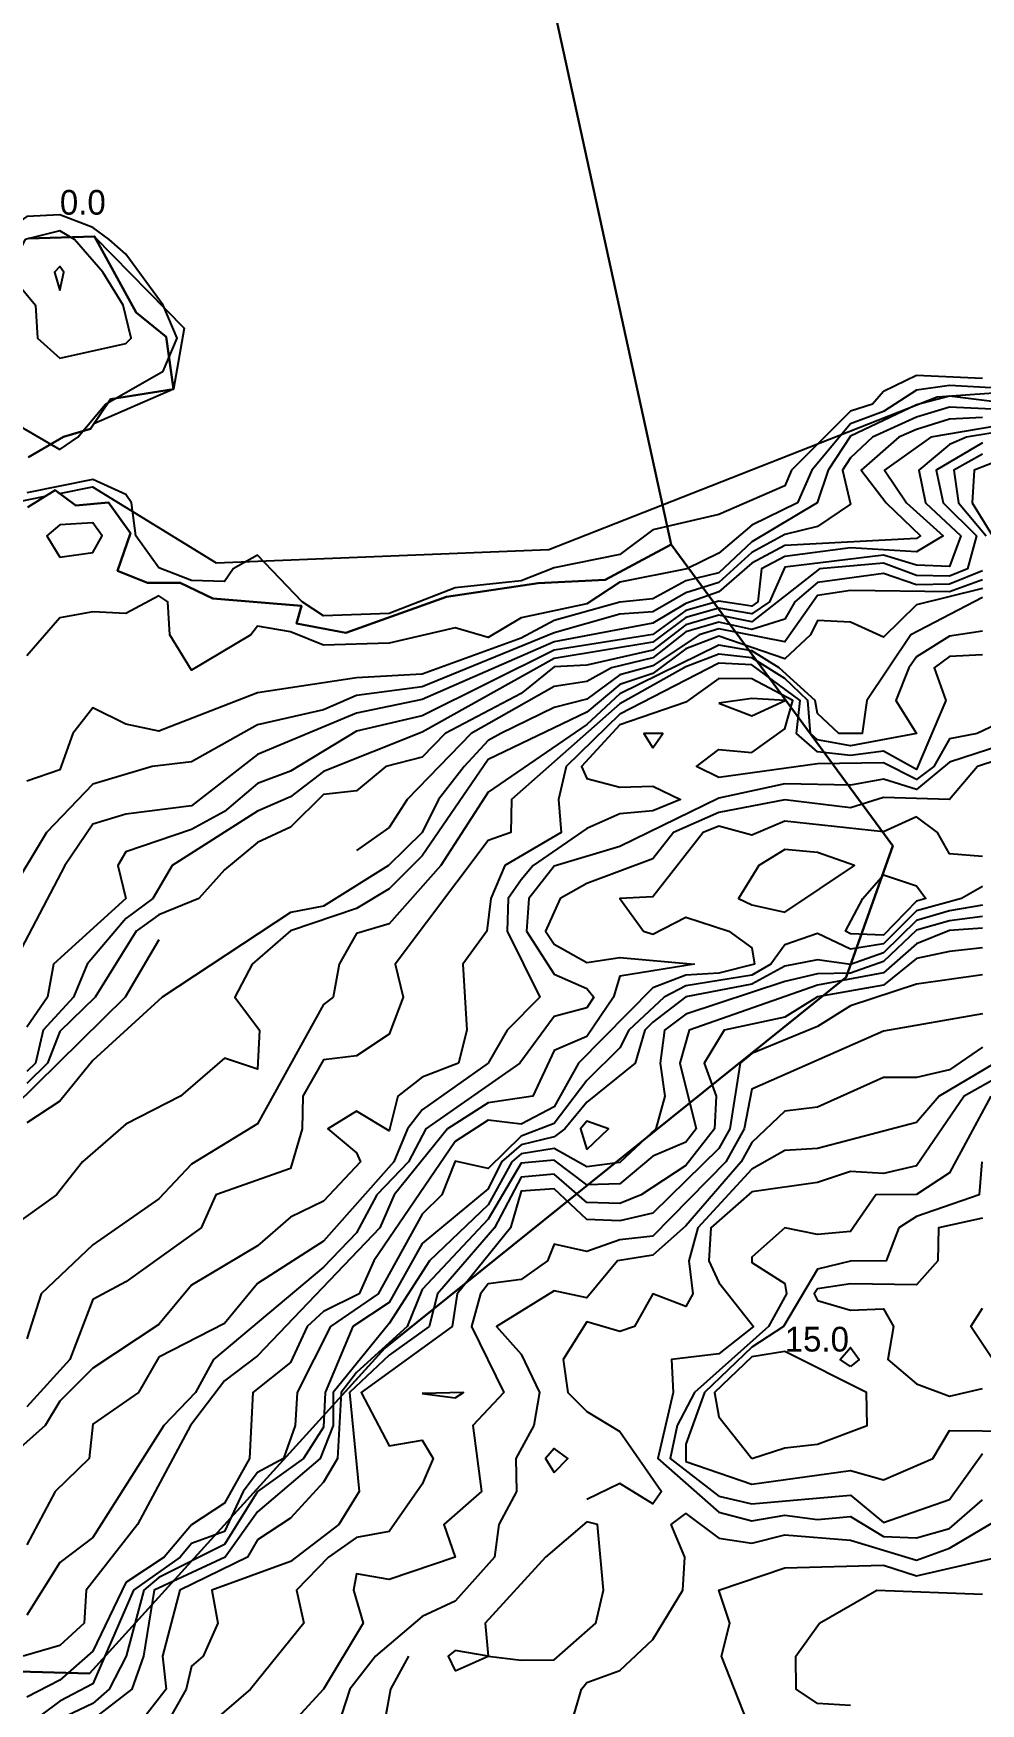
# Model space of a CAD drawing. Header units: metres. Extents: x 304729 to 308942, y 6403920 to 6405836.
# Drawn here: x 305264.4 to 305321.9, y 6404433.1 to 6404534.5 of the extents above; entities that cross this region are included whole.
import ezdxf

# ---------------------------------------------------------------- set-up
doc = ezdxf.new("R2010")
doc.units = ezdxf.units.M
for name, color, linetype in [('FASTIGHETSGRANSER', 7, 'Continuous'), ('HOJDKURVOR_GRUND', 4, 'Continuous'), ('HOJDKURVOR_STOD', 6, 'Continuous'), ('HOJDKURVOR_TEXT', 2, 'Continuous'), ('TOMTER_1945', 1, 'Continuous')]:
    doc.layers.add(name, color=color, linetype=linetype)

msp = doc.modelspace()

# ---------------------------------------------------------------- linework, layer by layer
at = {"layer": 'FASTIGHETSGRANSER'}
for points in [[(305264.055, 6404505.747), (305265.712, 6404506.776), (305266.963, 6404505.849), (305268.961, 6404506.029), (305270.282, 6404504.169), (305269.497, 6404501.879), (305271.331, 6404501.145), (305273.306, 6404501.146), (305275.279, 6404500.199), (305280.666, 6404499.755), (305280.369, 6404498.676), (305283.366, 6404498.119), (305289.469, 6404500.306), (305295.032, 6404501.134), (305299.108, 6404501.339), (305303.116, 6404503.47), (305248.461, 6404753.573)], [(305425.876, 6404616.254), (305248.462, 6404753.574), (305302.586, 6404505.893), (305302.586, 6404505.893), (305319.253, 6404512.433), (305330.439, 6404513.225), (305336.717, 6404519.38), (305350.061, 6404520.504), (305361.105, 6404527.734), (305369.98, 6404524.768), (305373.214, 6404520.335), (305380.976, 6404521.278), (305385.571, 6404518.501), (305385.438, 6404515.505), (305392.62, 6404513.041)], [(305257.586, 6404504.874), (305265.114, 6404506.405), (305265.712, 6404506.776), (305265.976, 6404506.58), (305267.973, 6404506.986), (305275.488, 6404502.364), (305295.683, 6404503.185), (305302.586, 6404505.893), (305248.462, 6404753.574)], [(305264.079, 6404522.048), (305268.017, 6404522.173), (305268.076, 6404522.193), (305268.099, 6404522.176), (305268.107, 6404522.161), (305273.546, 6404516.604), (305272.899, 6404512.898), (305268.068, 6404510.797), (305267.865, 6404510.491), (305266.215, 6404510.021), (305264.106, 6404508.778)], [(305264.106, 6404508.778), (305266.215, 6404510.022), (305267.866, 6404510.492), (305269.066, 6404512.295), (305272.894, 6404512.904), (305272.456, 6404516.09), (305270.641, 6404517.566), (305268.099, 6404522.176), (305264.079, 6404522.049)], [(305264.079, 6404522.049), (305268.099, 6404522.176), (305270.641, 6404517.566), (305272.456, 6404516.09), (305272.894, 6404512.904), (305269.066, 6404512.295), (305267.866, 6404510.492), (305266.215, 6404510.022), (305264.106, 6404508.778)], [(305249.911, 6404435.461), (305267.8, 6404434.948), (305285.719, 6404454.7), (305313.732, 6404477.211), (305316.575, 6404485.191), (305303.116, 6404503.47), (305303.116, 6404503.47), (305299.108, 6404501.339), (305295.032, 6404501.134), (305289.469, 6404500.306), (305283.366, 6404498.119), (305280.369, 6404498.676), (305280.666, 6404499.755), (305275.279, 6404500.199), (305273.306, 6404501.146), (305271.331, 6404501.145), (305269.497, 6404501.879), (305270.282, 6404504.169), (305268.961, 6404506.029), (305266.963, 6404505.849), (305265.712, 6404506.776), (305264.055, 6404505.747)]]:
    msp.add_lwpolyline(points, dxfattribs=at)
at = {"layer": 'HOJDKURVOR_GRUND'}
for points in [[(305266, 6404514.78, 0.5), (305270, 6404515.67, 0.5), (305270.33, 6404516, 0.5), (305269.84, 6404518, 0.5), (305268.6, 6404520, 0.5), (305266.89, 6404522, 0.5), (305266, 6404522.52, 0.5), (305263.89, 6404522, 0.5), (305262.86, 6404520, 0.5), (305264.52, 6404518, 0.5), (305264.65, 6404516, 0.5), (305266, 6404514.78, 0.5)], [(305266, 6404518.89, 1), (305266.24, 6404520, 1), (305266, 6404520.36, 1), (305265.68, 6404520, 1), (305266, 6404518.89, 1)], [(305324, 6404512.91, 0.5), (305320, 6404513.14, 0.5), (305318, 6404512.84, 0.5), (305316, 6404511.55, 0.5), (305314, 6404510.81, 0.5), (305311.65, 6404508, 0.5), (305310.77, 6404506, 0.5), (305308, 6404504.66, 0.5), (305306, 6404502.95, 0.5), (305304.07, 6404502, 0.5), (305300, 6404501.2, 0.5), (305298, 6404499.88, 0.5), (305294, 6404499.03, 0.5), (305292, 6404497.84, 0.5), (305290, 6404498.41, 0.5), (305286, 6404497.48, 0.5), (305282, 6404497.36, 0.5), (305280, 6404498.17, 0.5), (305278, 6404498.53, 0.5), (305277.6, 6404498, 0.5), (305274, 6404495.85, 0.5), (305272.67, 6404498, 0.5), (305272.56, 6404500, 0.5), (305272, 6404500.37, 0.5), (305270, 6404499.28, 0.5), (305268, 6404499.39, 0.5), (305266, 6404499.03, 0.5), (305264, 6404496.72, 0.5)], [(305326, 6404511.74, 1), (305320, 6404512.48, 1), (305318, 6404511.96, 1), (305314, 6404510.05, 1), (305312.64, 6404508, 1), (305311.98, 6404506, 1), (305308, 6404503.65, 1), (305306, 6404501.76, 1), (305304, 6404501.27, 1), (305302, 6404500.18, 1), (305300, 6404499.97, 1), (305296, 6404498.87, 1), (305294, 6404497.8, 1), (305288, 6404495.6, 1), (305284, 6404495.38, 1), (305278, 6404494.47, 1), (305272, 6404492.15, 1), (305270, 6404492.57, 1), (305268, 6404493.57, 1), (305266.78, 6404492, 1), (305266, 6404489.8, 1), (305264, 6404489.12, 1)], [(305322, 6404511.18, 2), (305320, 6404511.08, 2), (305318, 6404510.46, 2), (305316.93, 6404510, 2), (305314.64, 6404508, 2), (305316.17, 6404506, 2), (305318.25, 6404504, 2), (305318, 6404503.85, 2), (305310, 6404503.42, 2), (305308, 6404502.34, 2), (305306, 6404500.61, 2), (305304, 6404499.9, 2), (305302, 6404498.71, 2), (305296, 6404497.57, 2), (305288, 6404494.06, 2), (305284, 6404493.24, 2), (305278, 6404490.73, 2), (305274, 6404487.62, 2), (305270, 6404487.1, 2), (305268, 6404486.5, 2), (305266.31, 6404484, 2), (305262.1, 6404476, 2)], [(305330, 6404511.35, 1.5), (305320, 6404511.81, 1.5), (305318, 6404511.21, 1.5), (305315.34, 6404510, 1.5), (305314, 6404508.73, 1.5), (305313.52, 6404508, 1.5), (305314, 6404505.92, 1.5), (305312, 6404504.58, 1.5), (305310, 6404504.09, 1.5), (305308, 6404502.99, 1.5), (305306, 6404501.18, 1.5), (305304, 6404500.55, 1.5), (305302, 6404499.4, 1.5), (305300, 6404499.25, 1.5), (305296, 6404498.12, 1.5), (305288, 6404494.83, 1.5), (305284, 6404494.32, 1.5), (305282, 6404493.45, 1.5), (305278, 6404492.54, 1.5), (305274, 6404490.28, 1.5), (305271.6, 6404490, 1.5), (305268, 6404488.94, 1.5), (305265.18, 6404486, 1.5), (305262.79, 6404482, 1.5)], [(305324, 6404510.48, 3), (305321.04, 6404510, 3), (305320, 6404509.55, 3), (305318.15, 6404508, 3), (305318.54, 6404506, 3), (305320.69, 6404504, 3), (305320, 6404502.15, 3), (305318, 6404502.23, 3), (305316, 6404502.83, 3), (305310, 6404502.11, 3), (305309.08, 6404500, 3), (305308, 6404499.26, 3), (305306, 6404499.61, 3), (305304, 6404499.04, 3), (305302, 6404497.54, 3), (305296, 6404496.56, 3), (305288, 6404492.08, 3), (305282, 6404489.69, 3), (305280, 6404488.16, 3), (305278, 6404487.29, 3), (305272.81, 6404484, 3), (305271.64, 6404482, 3), (305270, 6404480.78, 3), (305267.65, 6404478, 3), (305266.82, 6404476, 3), (305264.99, 6404474, 3), (305264.53, 6404472, 3), (305264, 6404471.48, 3)], [(305322, 6404509.64, 3.5), (305319.19, 6404508, 3.5), (305319.63, 6404506, 3.5), (305321.64, 6404504, 3.5), (305321.09, 6404502, 3.5), (305320, 6404501.56, 3.5), (305318, 6404501.6, 3.5), (305316, 6404502.35, 3.5), (305312.12, 6404502, 3.5), (305308, 6404498.78, 3.5), (305306, 6404499.19, 3.5), (305304, 6404498.61, 3.5), (305302, 6404497.06, 3.5), (305298, 6404496.16, 3.5), (305296, 6404496.05, 3.5), (305294, 6404494.43, 3.5), (305289.39, 6404492, 3.5), (305288, 6404490.56, 3.5), (305285.78, 6404490, 3.5), (305284, 6404488.53, 3.5), (305282, 6404488.31, 3.5), (305280, 6404486.33, 3.5), (305278, 6404485.38, 3.5), (305276, 6404483.73, 3.5), (305274.44, 6404482, 3.5), (305272, 6404481, 3.5), (305270.63, 6404480, 3.5), (305268.15, 6404476, 3.5), (305266, 6404473.92, 3.5), (305265.26, 6404472, 3.5), (305264, 6404470.75, 3.5)], [(305322, 6404508.96, 4), (305320.27, 6404508, 4), (305320.55, 6404506, 4), (305322.23, 6404504, 4)], [(305324, 6404508.97, 4.5), (305321.51, 6404508, 4.5), (305321.39, 6404506, 4.5), (305322.61, 6404504, 4.5)], [(305266, 6404502.7, 0.5), (305268, 6404503, 0.5), (305268.57, 6404504, 0.5), (305268, 6404504.79, 0.5), (305266, 6404504.67, 0.5), (305265.21, 6404504, 0.5), (305266, 6404502.7, 0.5)], [(305322, 6404501.88, 4), (305320, 6404501.08, 4), (305318, 6404501.04, 4), (305316, 6404501.71, 4), (305312, 6404501.18, 4), (305310.62, 6404500, 4), (305310, 6404498.94, 4), (305308, 6404498.31, 4), (305306, 6404498.77, 4), (305304, 6404498.18, 4), (305302, 6404496.59, 4), (305299.49, 6404496, 4), (305298, 6404495.17, 4), (305296, 6404494.86, 4), (305290.97, 6404492, 4), (305287.09, 6404488, 4), (305286, 6404486.29, 4), (305284, 6404484.9, 4)], [(305322, 6404501.34, 4.5), (305320, 6404500.61, 4.5), (305314, 6404500.69, 4.5), (305312, 6404500.39, 4.5), (305310, 6404497.58, 4.5), (305306, 6404498.36, 4.5), (305304.81, 6404498, 4.5), (305302, 6404496.11, 4.5), (305300, 6404495.57, 4.5), (305298, 6404494.09, 4.5), (305296, 6404493.59, 4.5), (305292.77, 6404492, 4.5), (305292, 6404491.58, 4.5), (305290.54, 6404490, 4.5), (305288.98, 6404488, 4.5), (305288, 6404486, 4.5), (305285.95, 6404484, 4.5), (305282, 6404481.52, 4.5), (305280, 6404481.15, 4.5), (305272.21, 6404476, 4.5), (305268, 6404472.16, 4.5), (305266, 6404469.68, 4.5), (305264, 6404468.37, 4.5)], [(305322, 6404500.26, 5.5), (305317.66, 6404498, 5.5), (305314.98, 6404494, 5.5), (305314.7, 6404492, 5.5), (305313.28, 6404492, 5.5), (305312, 6404493.22, 5.5), (305311.85, 6404494, 5.5), (305309.67, 6404496, 5.5), (305308, 6404497.02, 5.5), (305306, 6404497.37, 5.5), (305300, 6404494.41, 5.5), (305298, 6404492.55, 5.5), (305292, 6404488.44, 5.5), (305289.12, 6404484, 5.5), (305286, 6404480.46, 5.5), (305284, 6404479.86, 5.5), (305282.96, 6404478, 5.5), (305282.6, 6404476, 5.5), (305282, 6404475.56, 5.5), (305278, 6404468.31, 5.5), (305274, 6404465.87, 5.5), (305272, 6404463.76, 5.5), (305268, 6404460.97, 5.5), (305264.87, 6404458, 5.5), (305264, 6404455.27, 5.5)], [(305322, 6404498.21, 6), (305320, 6404497.92, 6), (305318, 6404496.66, 6), (305317.54, 6404496, 6), (305316.75, 6404494, 6), (305318, 6404492, 6), (305314, 6404491.26, 6), (305312, 6404491.63, 6), (305311.57, 6404492, 6), (305311.4, 6404494, 6), (305310, 6404495.35, 6), (305308, 6404496.6, 6), (305306, 6404496.82, 6), (305304, 6404496.05, 6), (305300, 6404493.81, 6), (305293.41, 6404488, 6), (305293.38, 6404486, 6), (305292, 6404485.51, 6), (305286.35, 6404478, 6), (305286.84, 6404476, 6), (305286, 6404473.75, 6), (305284, 6404472.43, 6), (305282, 6404472.19, 6), (305280.75, 6404470, 6), (305280.7, 6404468, 6), (305280, 6404465.6, 6), (305275.47, 6404464, 6), (305274.57, 6404462, 6), (305270, 6404458.73, 6), (305268, 6404457.65, 6), (305266.6, 6404454, 6), (305264, 6404451.13, 6)], [(305322, 6404496.78, 6.5), (305320, 6404496.68, 6.5), (305319.07, 6404496, 6.5), (305319.79, 6404494, 6.5), (305318, 6404489.82, 6.5), (305316, 6404490.94, 6.5), (305314, 6404490.68, 6.5), (305312, 6404490.9, 6.5), (305310.71, 6404492, 6.5), (305310.95, 6404494, 6.5), (305308, 6404496.18, 6.5), (305306, 6404496.27, 6.5), (305300, 6404493.17, 6.5), (305296.73, 6404490, 6.5), (305296.27, 6404488, 6.5), (305296.43, 6404486, 6.5), (305293.02, 6404484, 6.5), (305292.17, 6404482, 6.5), (305291.91, 6404480, 6.5), (305290.46, 6404478, 6.5), (305290.71, 6404474, 6.5), (305290.21, 6404472, 6.5), (305288, 6404471.14, 6.5), (305286.52, 6404470, 6.5), (305286, 6404467.89, 6.5), (305284, 6404469.08, 6.5), (305282.27, 6404468, 6.5), (305284, 6404466.56, 6.5), (305284.26, 6404466, 6.5), (305282, 6404463.62, 6.5), (305280, 6404462.64, 6.5), (305278, 6404460.9, 6.5), (305274, 6404458.52, 6.5), (305272, 6404456.13, 6.5), (305268, 6404453.49, 6.5), (305266, 6404451.48, 6.5), (305265.1, 6404450, 6.5), (305262.87, 6404448, 6.5)], [(305324, 6404493.1, 7), (305321.69, 6404492, 7), (305320, 6404491.69, 7), (305319.05, 6404490, 7), (305318, 6404489.21, 7), (305316, 6404490.23, 7), (305312, 6404490.16, 7), (305306, 6404489.33, 7), (305304.65, 6404490, 7), (305306, 6404491.04, 7), (305308, 6404490.85, 7), (305310, 6404492.29, 7), (305310.49, 6404494, 7), (305308, 6404495.33, 7), (305306, 6404495.35, 7), (305304, 6404493.91, 7), (305300, 6404492.54, 7), (305297.66, 6404490, 7), (305298, 6404489.27, 7), (305300, 6404488.75, 7), (305302, 6404488.81, 7), (305303.68, 6404488, 7), (305302, 6404487.31, 7), (305300, 6404487.12, 7), (305298, 6404486.23, 7), (305294.74, 6404484, 7), (305294, 6404483.12, 7), (305293.22, 6404482, 7), (305293.15, 6404480, 7), (305295.13, 6404476, 7), (305293.15, 6404474, 7), (305292, 6404472, 7), (305288, 6404469.17, 7), (305287.11, 6404468, 7), (305286.28, 6404466, 7), (305282, 6404461.19, 7), (305278, 6404458.62, 7), (305276, 6404456.2, 7), (305272, 6404454.15, 7), (305270.77, 6404452, 7), (305268, 6404450.09, 7), (305267.77, 6404448, 7), (305265.72, 6404446, 7), (305264, 6404442.75, 7)], [(305324, 6404490.75, 8), (305321.71, 6404490, 8), (305320, 6404488, 8), (305316, 6404488.13, 8), (305314, 6404487.49, 8), (305310, 6404487.97, 8), (305306, 6404487.22, 8), (305303.26, 6404486, 8), (305302, 6404484.39, 8), (305298, 6404482.91, 8), (305296.38, 6404482, 8), (305295.49, 6404480, 8), (305296, 6404479.21, 8), (305298, 6404478.11, 8), (305300, 6404478.41, 8), (305304.5, 6404478, 8), (305300, 6404477.28, 8), (305299.61, 6404476, 8), (305298, 6404473.61, 8), (305296, 6404472.77, 8), (305294.71, 6404470, 8), (305292, 6404469.58, 8), (305289.53, 6404468, 8), (305286.29, 6404464, 8), (305285.43, 6404462, 8), (305278, 6404454.23, 8), (305276, 6404452.71, 8), (305273.94, 6404450, 8), (305270.71, 6404444, 8), (305267.6, 6404440, 8), (305267.48, 6404438, 8), (305266, 6404436.64, 8), (305263.77, 6404436, 8)], [(305322, 6404484.54, 8.5), (305320, 6404484.7, 8.5), (305319.27, 6404486, 8.5), (305318, 6404486.95, 8.5), (305316, 6404486.04, 8.5), (305310, 6404486.68, 8.5), (305308, 6404485.83, 8.5), (305306, 6404486.38, 8.5), (305305.06, 6404486, 8.5), (305302, 6404482.1, 8.5), (305300, 6404482, 8.5), (305301.43, 6404480, 8.5), (305302, 6404479.82, 8.5), (305304, 6404480.86, 8.5), (305306.62, 6404480, 8.5), (305308, 6404479, 8.5), (305308.17, 6404478, 8.5), (305306, 6404477.45, 8.5), (305304, 6404477.33, 8.5), (305302, 6404476.56, 8.5), (305297.49, 6404472, 8.5), (305296, 6404469.35, 8.5), (305294, 6404468.29, 8.5), (305292, 6404468.53, 8.5), (305290, 6404467.24, 8.5), (305285.06, 6404460, 8.5), (305284.16, 6404458, 8.5), (305282, 6404456.93, 8.5), (305281.01, 6404456, 8.5), (305280, 6404453.82, 8.5), (305277.71, 6404452, 8.5), (305277.52, 6404448, 8.5), (305276, 6404445.28, 8.5), (305274, 6404443.98, 8.5), (305272.33, 6404442, 8.5), (305270, 6404440.47, 8.5), (305268, 6404436.31, 8.5), (305266, 6404434.55, 8.5), (305264, 6404433.51, 8.5)], [(305308, 6404481.61, 9), (305310, 6404481.17, 9), (305314.23, 6404484, 9), (305312, 6404484.78, 9), (305310, 6404484.96, 9), (305308.43, 6404484, 9), (305307.2, 6404482, 9), (305308, 6404481.61, 9)], [(305322, 6404482.72, 9), (305320.73, 6404482, 9), (305318, 6404481.24, 9), (305316, 6404479.23, 9), (305314, 6404478.91, 9), (305312, 6404479.87, 9), (305310, 6404479.17, 9), (305309.15, 6404478, 9), (305308, 6404477.34, 9), (305304, 6404476.68, 9), (305302.68, 6404476, 9), (305300.53, 6404474, 9), (305300, 6404472.92, 9), (305298, 6404470.94, 9), (305296, 6404468.33, 9), (305294, 6404467.57, 9), (305292, 6404465.6, 9), (305290, 6404466.05, 9), (305289.19, 6404464, 9), (305288, 6404462.83, 9), (305285.33, 6404458, 9), (305282.43, 6404456, 9), (305280.4, 6404452, 9), (305280.29, 6404450, 9), (305279.57, 6404448, 9), (305278, 6404447.15, 9), (305277.12, 6404446, 9), (305276, 6404443.57, 9), (305274, 6404442.83, 9), (305273.3, 6404442, 9), (305270.48, 6404440, 9), (305268, 6404434.32, 9), (305266, 6404433.26, 9), (305261.61, 6404430, 9)], [(305314, 6404479.85, 8.5), (305313.7, 6404480, 8.5), (305314.74, 6404482, 8.5), (305316, 6404483.42, 8.5), (305318, 6404482.75, 8.5), (305318.57, 6404482, 8.5), (305318, 6404481.82, 8.5), (305316, 6404479.76, 8.5), (305314, 6404479.85, 8.5)], [(305322, 6404481.59, 9.5), (305320, 6404481.25, 9.5), (305318, 6404480.65, 9.5), (305316, 6404478.7, 9.5), (305314, 6404477.98, 9.5), (305312, 6404478.26, 9.5), (305310, 6404477.89, 9.5), (305308, 6404476.78, 9.5), (305304, 6404476.03, 9.5), (305302, 6404474.49, 9.5), (305301.51, 6404474, 9.5), (305300.93, 6404472, 9.5), (305298, 6404469.63, 9.5), (305296.65, 6404468, 9.5), (305296, 6404467.52, 9.5), (305294, 6404467.03, 9.5), (305292.82, 6404466, 9.5), (305292, 6404464.37, 9.5), (305288, 6404461.04, 9.5), (305286, 6404457.47, 9.5), (305283.78, 6404456, 9.5), (305282.1, 6404452, 9.5), (305282, 6404449.9, 9.5), (305280.8, 6404448, 9.5), (305278, 6404446, 9.5), (305276, 6404442.78, 9.5), (305272, 6404440.77, 9.5), (305271.1, 6404440, 9.5), (305270.02, 6404436, 9.5), (305268.99, 6404434, 9.5), (305268, 6404433.13, 9.5), (305266, 6404432.17, 9.5)], [(305272, 6404479.48, 4), (305269.96, 6404476, 4), (305261.83, 6404468, 4), (305256.94, 6404464, 4), (305254, 6404459, 4)], [(305322, 6404480.18, 10.5), (305320, 6404480.04, 10.5), (305318, 6404479.23, 10.5), (305316, 6404477.48, 10.5), (305312, 6404476.72, 10.5), (305304.2, 6404474, 10.5), (305303.64, 6404472, 10.5), (305304.63, 6404468, 10.5), (305304, 6404467.19, 10.5), (305302, 6404466.35, 10.5), (305300, 6404464.66, 10.5), (305298, 6404464.6, 10.5), (305296, 6404466.11, 10.5), (305294, 6404465.92, 10.5), (305292, 6404462.52, 10.5), (305288, 6404458.26, 10.5), (305287.09, 6404456, 10.5), (305284, 6404453.22, 10.5), (305283.08, 6404452, 10.5), (305282.86, 6404448, 10.5), (305282, 6404446.57, 10.5), (305280, 6404444.37, 10.5), (305278, 6404443.05, 10.5), (305277.4, 6404442, 10.5), (305273.29, 6404440, 10.5), (305272.24, 6404436, 10.5), (305272.46, 6404434, 10.5), (305270.9, 6404432, 10.5)], [(305298, 6404479.96, 8.5), (305298, 6404479.96, 8.5)], [(305322, 6404479, 11), (305320, 6404478.78, 11), (305318, 6404478.35, 11), (305316, 6404476.73, 11), (305312, 6404476.03, 11), (305310, 6404474.79, 11), (305306.32, 6404474, 11), (305305.11, 6404472, 11), (305305.84, 6404470, 11), (305305.75, 6404468, 11), (305304, 6404465.79, 11), (305301.28, 6404464, 11), (305300, 6404463.47, 11), (305298, 6404463.53, 11), (305296, 6404465.26, 11), (305294, 6404465.07, 11), (305292.38, 6404462, 11), (305288.92, 6404458, 11), (305288.42, 6404456, 11), (305286, 6404454.26, 11), (305283.58, 6404452, 11), (305284.18, 6404446, 11), (305282.94, 6404444, 11), (305280, 6404441.74, 11), (305275.23, 6404440, 11), (305275.6, 6404438, 11), (305274.71, 6404436, 11), (305274, 6404435.4, 11), (305273.66, 6404434, 11), (305272.54, 6404432, 11)], [(305322, 6404477.35, 11.5), (305318, 6404476.78, 11.5), (305314, 6404475.47, 11.5), (305312, 6404474.22, 11.5), (305308, 6404472.59, 11.5), (305307.29, 6404472, 11.5), (305306.68, 6404468, 11.5), (305306, 6404466.82, 11.5), (305302, 6404462.88, 11.5), (305300, 6404462.42, 11.5), (305298, 6404462.51, 11.5), (305296, 6404464.37, 11.5), (305294, 6404464.22, 11.5), (305293.35, 6404462, 11.5), (305290.11, 6404458, 11.5), (305289.81, 6404456, 11.5), (305284.3, 6404452, 11.5), (305286, 6404448.76, 11.5), (305288, 6404449.1, 11.5), (305288.67, 6404448, 11.5), (305288, 6404446.43, 11.5), (305286, 6404443.56, 11.5), (305284, 6404443.2, 11.5), (305282.31, 6404442, 11.5), (305280.37, 6404440, 11.5), (305280.82, 6404438, 11.5), (305277.57, 6404434, 11.5), (305275.25, 6404432, 11.5)], [(305322, 6404474.98, 12), (305316, 6404473.94, 12), (305308, 6404470.42, 12), (305307.55, 6404468, 12), (305306.43, 6404466, 12), (305302, 6404461.49, 12), (305300, 6404461.28, 12), (305298, 6404460.57, 12), (305296, 6404461, 12), (305295.6, 6404460, 12), (305294, 6404458.86, 12), (305292, 6404458.6, 12), (305291.54, 6404458, 12), (305290.98, 6404456, 12), (305292.96, 6404452, 12), (305291.08, 6404450, 12), (305291.6, 6404446, 12), (305289.3, 6404444, 12), (305290, 6404442, 12), (305286, 6404440.65, 12), (305284, 6404441, 12), (305283.82, 6404440, 12), (305284.42, 6404438, 12), (305282, 6404434, 12), (305278.34, 6404430, 12)], [(305322.75, 6404472, 13), (305319.38, 6404470, 13), (305318, 6404468.39, 13), (305312, 6404466.81, 13), (305310, 6404466.69, 13), (305308, 6404465.56, 13), (305304.72, 6404462, 13), (305304.19, 6404460, 13), (305304.43, 6404458, 13), (305304, 6404457.23, 13), (305302, 6404458, 13), (305300.88, 6404456, 13), (305300, 6404455.7, 13), (305298, 6404456.29, 13), (305296.56, 6404454, 13), (305296.84, 6404452, 13), (305298, 6404450.84, 13), (305300, 6404449.63, 13), (305302.53, 6404446, 13), (305302, 6404445.25, 13), (305300, 6404446.48, 13), (305298, 6404445.51, 13)], [(305324, 6404471.74, 13.5), (305320.89, 6404470, 13.5), (305318, 6404465.76, 13.5), (305316, 6404465.3, 13.5), (305314, 6404465.41, 13.5), (305312, 6404464.75, 13.5), (305308, 6404464.19, 13.5), (305305.52, 6404462, 13.5), (305305.4, 6404460, 13.5), (305306, 6404458.68, 13.5), (305308.11, 6404456, 13.5), (305306, 6404454.35, 13.5), (305303.14, 6404454, 13.5), (305303.24, 6404452, 13.5), (305302.3, 6404448, 13.5), (305306, 6404444.73, 13.5), (305308, 6404444.21, 13.5), (305310, 6404444.56, 13.5), (305312, 6404444.29, 13.5), (305314, 6404444.47, 13.5), (305316, 6404443.27, 13.5), (305318, 6404443.19, 13.5), (305320, 6404443.74, 13.5), (305322, 6404445.48, 13.5)], [(305322.52, 6404470, 14), (305320, 6404465.33, 14), (305318, 6404464.03, 14), (305315.53, 6404464, 14), (305314, 6404461.78, 14), (305312, 6404461.6, 14), (305310, 6404462, 14), (305308, 6404460.22, 14), (305308, 6404459.9, 14), (305310, 6404458.61, 14), (305310.12, 6404458, 14), (305309.02, 6404456, 14), (305304.52, 6404452, 14), (305303.47, 6404450, 14), (305303.05, 6404448, 14), (305306, 6404445.72, 14), (305308, 6404445.25, 14), (305314, 6404445.77, 14), (305316, 6404444.11, 14), (305320, 6404445.5, 14), (305322, 6404448.3, 14)], [(305321.97, 6404466, 14.5), (305321.81, 6404464, 14.5), (305318, 6404462.69, 14.5), (305316.94, 6404462, 14.5), (305316.16, 6404460, 14.5), (305314, 6404459.97, 14.5), (305312, 6404459.48, 14.5), (305309.93, 6404456, 14.5), (305308, 6404454.75, 14.5), (305305.14, 6404452, 14.5), (305304, 6404448.87, 14.5), (305304, 6404447.81, 14.5)], [(305314, 6404453.58, 14.5), (305313.37, 6404454, 14.5), (305314, 6404454.73, 14.5), (305314.53, 6404454, 14.5), (305314, 6404453.58, 14.5)], [(305288, 6404451.95, 12), (305290, 6404451.67, 12), (305290.5, 6404452, 12), (305288, 6404451.95, 12)], [(305304, 6404447.81, 14.5), (305308, 6404446.44, 14.5), (305314, 6404447.26, 14.5), (305316, 6404446.7, 14.5), (305319, 6404448, 14.5), (305320, 6404449.69, 14.5), (305324, 6404449.65, 14.5)], [(305296, 6404447.14, 13), (305296.83, 6404448, 13), (305296, 6404448.61, 13), (305295.48, 6404448, 13), (305296, 6404447.14, 13)], [(305297.07, 6404432, 13), (305297.66, 6404434, 13), (305298, 6404434.39, 13), (305300, 6404435.13, 13), (305302, 6404437, 13), (305303.81, 6404440, 13), (305303.94, 6404442, 13), (305303.11, 6404444, 13), (305304, 6404444.65, 13), (305306, 6404443.16, 13), (305308, 6404442.86, 13), (305310, 6404443.37, 13), (305314, 6404443.03, 13), (305318, 6404441.83, 13), (305320, 6404442.56, 13), (305326, 6404446.1, 13)], [(305294, 6404435.76, 13.5), (305296, 6404435.78, 13.5), (305298.54, 6404438, 13.5), (305299, 6404440, 13.5), (305298.63, 6404444, 13.5), (305298, 6404444.16, 13.5), (305295.48, 6404442, 13.5), (305291.81, 6404438, 13.5), (305292, 6404436, 13.5), (305294, 6404435.76, 13.5)], [(305314, 6404433, 12), (305312, 6404433.12, 12), (305310.69, 6404434, 12), (305310.67, 6404436, 12), (305312.12, 6404438, 12), (305315.6, 6404440, 12), (305322, 6404439.76, 12)], [(305287.17, 6404436, 13), (305286.07, 6404434, 13), (305285.71, 6404432, 13), (305284.43, 6404430, 13), (305285.02, 6404428, 13), (305286, 6404426.71, 13)], [(305290, 6404435.11, 13.5), (305292, 6404436, 13.5), (305290, 6404436.34, 13.5), (305289.58, 6404436, 13.5), (305290, 6404435.11, 13.5)]]:
    msp.add_polyline3d(points, dxfattribs=at)
at = {"layer": 'HOJDKURVOR_STOD'}
for points in [[(305266, 6404509.25, 0), (305267.09, 6404510, 0), (305268.78, 6404512, 0), (305272.28, 6404514, 0), (305273.13, 6404516, 0), (305272.28, 6404518, 0), (305270, 6404521.11, 0), (305269, 6404522, 0), (305268, 6404522.73, 0), (305266, 6404523.5, 0), (305264, 6404523.39, 0), (305262, 6404522, 0), (305260.06, 6404520, 0), (305259, 6404518, 0), (305260, 6404516.56, 0), (305260.88, 6404516, 0), (305259.11, 6404514, 0), (305261.27, 6404512, 0), (305266, 6404509.25, 0)], [(305322, 6404513.56, 0), (305318, 6404513.73, 0), (305316, 6404512.76, 0), (305315.33, 6404512, 0), (305314, 6404511.57, 0), (305310.42, 6404508, 0), (305310, 6404507.03, 0), (305306, 6404505.29, 0), (305302, 6404504.37, 0), (305300, 6404502.88, 0), (305296, 6404502.06, 0), (305294, 6404501.27, 0), (305290, 6404500.85, 0), (305286, 6404499.3, 0), (305282, 6404499.15, 0), (305280.71, 6404500, 0), (305278, 6404502.83, 0), (305276.53, 6404502, 0), (305276, 6404501.24, 0), (305274, 6404501.29, 0), (305272, 6404502.07, 0), (305270.62, 6404504, 0), (305270.35, 6404506, 0), (305270, 6404506.52, 0), (305268, 6404507.42, 0), (305264, 6404506.61, 0)], [(305324, 6404510.87, 2.5), (305318.88, 6404510, 2.5), (305316.05, 6404508, 2.5), (305317.39, 6404506, 2.5), (305319.62, 6404504, 2.5), (305318, 6404503.04, 2.5), (305314, 6404503.27, 2.5), (305310, 6404502.76, 2.5), (305308.59, 6404502, 2.5), (305308.38, 6404500, 2.5), (305308, 6404499.74, 2.5), (305306, 6404500.03, 2.5), (305304, 6404499.47, 2.5), (305302, 6404498.01, 2.5), (305296, 6404497.07, 2.5), (305288, 6404493.08, 2.5), (305284, 6404492.15, 2.5), (305280, 6404489.72, 2.5), (305278, 6404488.97, 2.5), (305276, 6404487.28, 2.5), (305274, 6404486.17, 2.5), (305270, 6404484.82, 2.5), (305269.53, 6404484, 2.5), (305270, 6404482, 2.5), (305265.61, 6404478, 2.5), (305265.25, 6404476, 2.5), (305264, 6404474.18, 2.5)], [(305322, 6404500.8, 5), (305318, 6404499.82, 5), (305316, 6404497.85, 5), (305314, 6404498.76, 5), (305312, 6404498.86, 5), (305311.57, 6404498, 5), (305310, 6404496.54, 5), (305306, 6404497.92, 5), (305304, 6404497.14, 5), (305302, 6404495.64, 5), (305300, 6404494.99, 5), (305298, 6404493.3, 5), (305292, 6404490.42, 5), (305288, 6404484.59, 5), (305286, 6404482.58, 5), (305284, 6404481.38, 5), (305280, 6404480.02, 5), (305277.67, 6404478, 5), (305276.63, 6404476, 5), (305278.11, 6404474, 5), (305278, 6404471.64, 5), (305276, 6404472.29, 5), (305273.33, 6404470, 5), (305270, 6404468.29, 5), (305267.38, 6404466, 5), (305265.8, 6404464, 5), (305263, 6404462, 5)], [(305306, 6404493.85, 7.5), (305308, 6404493.08, 7.5), (305310.04, 6404494, 7.5), (305308, 6404494.14, 7.5), (305306, 6404493.85, 7.5)], [(305302, 6404491.14, 7.5), (305302.6, 6404492, 7.5), (305301.45, 6404492, 7.5), (305302, 6404491.14, 7.5)], [(305324, 6404491.56, 7.5), (305320, 6404490.26, 7.5), (305318, 6404488.61, 7.5), (305316, 6404489.24, 7.5), (305314, 6404488.86, 7.5), (305310, 6404488.96, 7.5), (305306, 6404488.08, 7.5), (305300, 6404485.14, 7.5), (305296, 6404483.95, 7.5), (305294.46, 6404482, 7.5), (305294.33, 6404480, 7.5), (305296, 6404477.4, 7.5), (305298, 6404476.53, 7.5), (305298.41, 6404476, 7.5), (305298, 6404475.35, 7.5), (305296, 6404474.83, 7.5), (305293.92, 6404472, 7.5), (305288.21, 6404468, 7.5), (305287.17, 6404466, 7.5), (305285.25, 6404464, 7.5), (305284, 6404461.69, 7.5), (305282, 6404459.61, 7.5), (305275.33, 6404454, 7.5), (305274.23, 6404452, 7.5), (305272.32, 6404450, 7.5), (305268, 6404443.2, 7.5), (305266, 6404441.68, 7.5), (305264, 6404438.49, 7.5)], [(305322, 6404480.89, 10), (305320, 6404480.64, 10), (305318, 6404480.07, 10), (305316, 6404478.16, 10), (305314, 6404477.45, 10), (305312, 6404477.42, 10), (305310, 6404476.95, 10), (305304, 6404474.97, 10), (305302.71, 6404474, 10), (305302.45, 6404472, 10), (305302.72, 6404470, 10), (305302.17, 6404468, 10), (305300, 6404465.97, 10), (305298, 6404465.71, 10), (305296, 6404466.82, 10), (305294, 6404466.49, 10), (305293.44, 6404466, 10), (305292, 6404463.39, 10), (305288.43, 6404460, 10), (305286, 6404456.2, 10), (305282.59, 6404452, 10), (305282.6, 6404450, 10), (305281.8, 6404448, 10), (305278, 6404444.75, 10), (305276.03, 6404442, 10), (305271.72, 6404440, 10), (305271.07, 6404436, 10), (305270.37, 6404434, 10), (305267.79, 6404432, 10)], [(305322, 6404472.96, 12.5), (305320, 6404471.59, 12.5), (305318, 6404471.13, 12.5), (305316, 6404471.12, 12.5), (305312, 6404469.32, 12.5), (305310, 6404469.09, 12.5), (305308, 6404467.17, 12.5), (305307.36, 6404466, 12.5), (305304, 6404462.12, 12.5), (305302, 6404460.33, 12.5), (305299.86, 6404460, 12.5), (305298, 6404457.74, 12.5), (305296, 6404458.18, 12.5), (305292.5, 6404456, 12.5), (305294, 6404454.33, 12.5), (305295.12, 6404452, 12.5), (305294.77, 6404450, 12.5), (305293.68, 6404448, 12.5), (305293.73, 6404446, 12.5), (305292.65, 6404444, 12.5), (305292.38, 6404442, 12.5), (305290, 6404439.33, 12.5), (305288, 6404438.41, 12.5), (305285.17, 6404436, 12.5), (305283.61, 6404434, 12.5), (305282.31, 6404430, 12.5)], [(305298, 6404466.76, 10), (305299.31, 6404468, 10), (305298, 6404468.48, 10), (305297.6, 6404468, 10), (305298, 6404466.76, 10)], [(305322, 6404462.58, 15), (305319.33, 6404462, 15), (305319.29, 6404460, 15), (305318, 6404458.54, 15), (305314, 6404458.6, 15), (305312, 6404458.29, 15), (305311.8, 6404458, 15), (305312, 6404457.58, 15), (305314, 6404457, 15), (305316, 6404457.09, 15), (305316.61, 6404456, 15), (305316.27, 6404454, 15), (305318, 6404452.53, 15), (305320, 6404451.78, 15)], [(305322.64, 6404454, 15), (305321.3, 6404456, 15), (305322, 6404457.12, 15)], [(305308, 6404448, 15), (305310, 6404448.64, 15), (305312, 6404448.86, 15), (305315, 6404450, 15), (305314.96, 6404452, 15), (305310, 6404454.49, 15), (305308, 6404454.16, 15), (305305.75, 6404452, 15), (305306, 6404450.52, 15), (305308, 6404448, 15)], [(305320, 6404451.78, 15), (305322, 6404452.25, 15)], [(305307.75, 6404432, 12.5), (305306.17, 6404436, 12.5), (305306.67, 6404438, 12.5), (305306, 6404440, 12.5), (305310, 6404441.36, 12.5), (305316, 6404441.52, 12.5), (305318, 6404440.88, 12.5), (305324, 6404442.26, 12.5)]]:
    msp.add_polyline3d(points, dxfattribs=at)
at = {"layer": 'TOMTER_1945'}
msp.add_lwpolyline([(305425.875, 6404616.253), (305248.461, 6404753.573), (305303.116, 6404503.47), (305316.575, 6404485.191), (305313.732, 6404477.211), (305285.719, 6404454.7), (305267.8, 6404434.948), (305249.911, 6404435.461), (305236.02, 6404432.576), (305214.482, 6404421.786), (305212.247, 6404376.387), (305214.633, 6404365.163), (305226.936, 6404341.428), (305229.028, 6404309.252), (305225.71, 6404292.682), (305225.199, 6404285.541), (305227.947, 6404267.373), (305225.795, 6404266.132), (305223.571, 6404242.977), (305222.116, 6404227.828)], dxfattribs=at)

# ---------------------------------------------------------------- texts
at = {"layer": 'HOJDKURVOR_TEXT'}
for s, p in [('0.0', (305266, 6404523.5)), ('15.0', (305310, 6404454.49, 15))]:
    msp.add_text(s, height=1.5, dxfattribs=at).set_placement(p)

doc.saveas('drawing.dxf')
